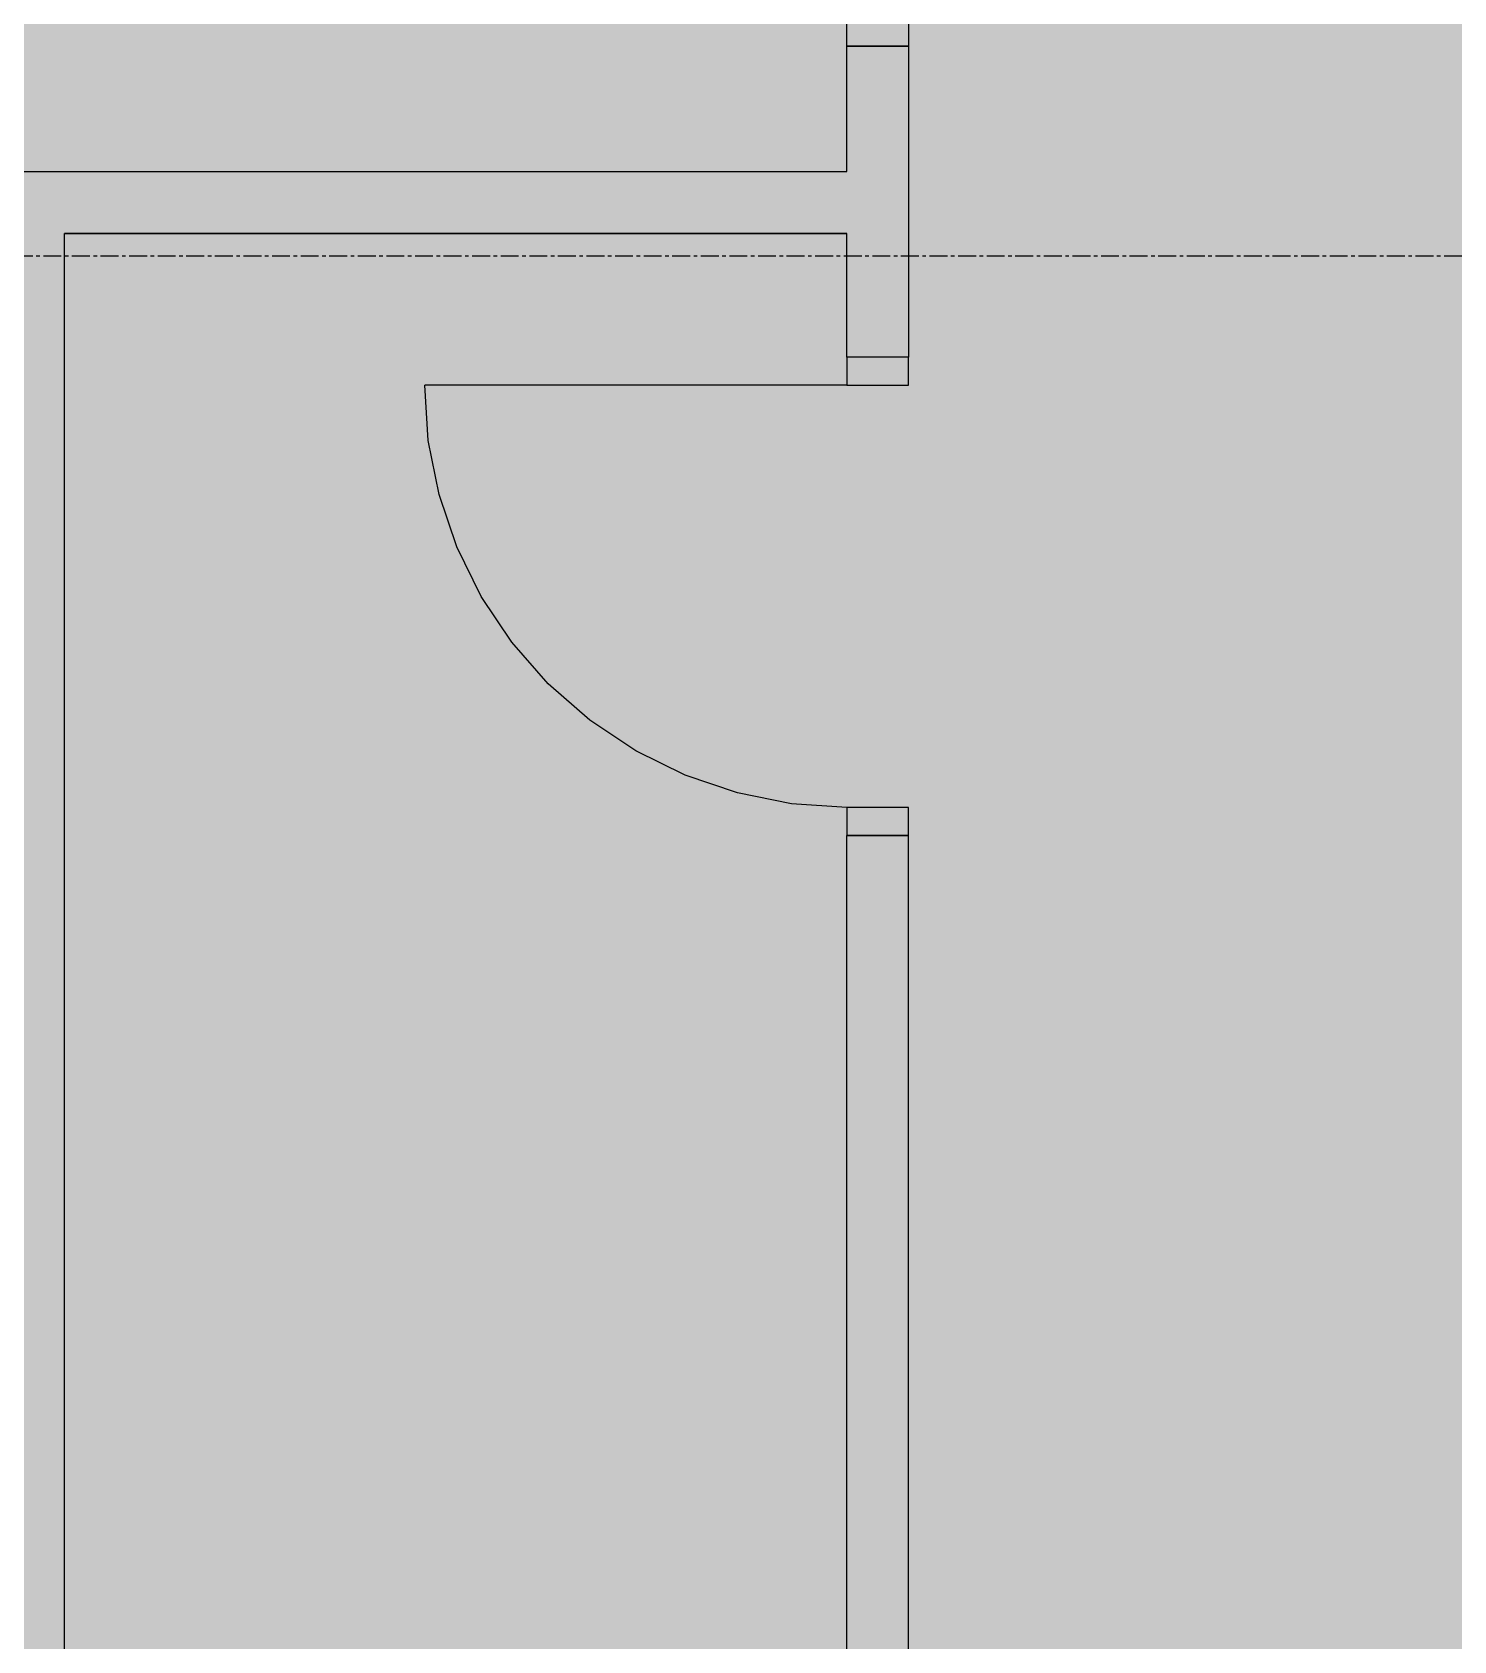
# Model space of a CAD drawing. Header units: millimetres. Extents: x -49883 to 71908, y -18440 to 67826.
# Drawn here: x 36610 to 39136, y 44815 to 47673 of the extents above; entities that cross this region are included whole.
import ezdxf

# ---------------------------------------------------------------- set-up
doc = ezdxf.new("R2010")
doc.units = ezdxf.units.MM
doc.linetypes.add('PCENTRE', pattern=[50.8, 31.75, -6.35, 6.35, -6.35])
doc.linetypes.add('PCENTRE2', pattern=[28.575, 19.05, -3.175, 3.175, -3.175])
for name, color, linetype in [('Boundaries_and_building_grids', 140, 'PCENTRE2'), ('Fourth Floor - Hatch', 1, 'Continuous'), ('Third Floor - Doors Windows and Openings', 1, 'Continuous'), ('Third Floor - Structural Members', 5, 'Continuous'), ('Third Floor - Walls', 3, 'Continuous')]:
    doc.layers.add(name, color=color, linetype=linetype)

msp = doc.modelspace()

# ---------------------------------------------------------------- hatches: boundary and pattern name
at = {"layer": 'Fourth Floor - Hatch', "linetype": 'Continuous'}
h = msp.add_hatch(dxfattribs=at)
h.set_pattern_fill('ANGLE', color=61, scale=45, style=0)
h.set_pattern_definition([(0, (0, 0), (0, 314.325), [228.6, -85.725]), (90, (0, 0), (-314.325, 2e-14), [228.6, -85.725])])
h.paths.add_polyline_path([(33617.2, 65175.7), (45317.2, 65175.7), (45317.2, 36985.7), (33617.2, 36985.7), (33617.2, 37025.7), (33127.2, 37025.7), (33127.2, 42525.7), (33617.2, 42525.7)])
h.paths.add_polyline_path([(36537.2, 44490.7), (38297.2, 44490.7), (38297.2, 41260.7), (36537.2, 41260.7)])

# ---------------------------------------------------------------- linework, layer by layer
at = {"layer": 'Boundaries_and_building_grids', "color": 140, "linetype": 'PCENTRE', "lineweight": -3}
msp.add_line((-49882.8, 47275.7), (47817.2, 47275.7), dxfattribs=at)
at = {"layer": 'Third Floor - Doors Windows and Openings'}
for p, q in [((37313.6, 46947.8, 10350), (37307.2, 47045.7, 10350)), ((37332.8, 46851.6, 10350), (37313.6, 46947.8, 10350)), ((37364.3, 46758.7, 10350), (37332.8, 46851.6, 10350)), ((37407.7, 46670.7, 10350), (37364.3, 46758.7, 10350)), ((37462.2, 46589.2, 10350), (37407.7, 46670.7, 10350)), ((37526.9, 46515.4, 10350), (37462.2, 46589.2, 10350)), ((37600.6, 46450.7, 10350), (37526.9, 46515.4, 10350)), ((37682.2, 46396.2, 10350), (37600.6, 46450.7, 10350)), ((37770.2, 46352.8, 10350), (37682.2, 46396.2, 10350)), ((37863.1, 46321.3, 10350), (37770.2, 46352.8, 10350)), ((37959.3, 46302.1, 10350), (37863.1, 46321.3, 10350)), ((38057.2, 46295.7, 10350), (37959.3, 46302.1, 10350))]:
    msp.add_line(p, q, dxfattribs=at)
at = {"layer": 'Third Floor - Doors Windows and Openings', "linetype": 'Continuous'}
msp.add_line((38057.2, 47045.7, 10350), (37307.2, 47045.7, 10350), dxfattribs=at)
at = {"layer": 'Third Floor - Doors Windows and Openings', "linetype": 'Continuous', "elevation": 10350}
for points in [[(38167.2, 47648.2), (38057.2, 47648.2), (38057.2, 47698.2), (38167.2, 47698.2), (38167.2, 47648.2)], [(38167.2, 47095.7), (38057.2, 47095.7), (38057.2, 47045.7), (38167.2, 47045.7), (38167.2, 47095.7)], [(38167.2, 46295.7), (38057.2, 46295.7), (38057.2, 46245.7), (38167.2, 46245.7), (38167.2, 46295.7)]]:
    msp.add_lwpolyline(points, dxfattribs=at)
at = {"layer": 'Third Floor - Structural Members', "color": 5, "linetype": 'Continuous'}
msp.add_line((36667.2, 47315.7, 10350), (38057.2, 47315.7, 10350), dxfattribs=at)
at = {"layer": 'Third Floor - Walls', "color": 3, "linetype": 'Continuous'}
for p, q in [((38057.2, 47648.2, 10350), (38167.2, 47648.2, 10350)), ((38057.2, 47425.7, 10350), (38057.2, 47648.2, 10350)), ((38167.2, 47648.2, 10350), (38167.2, 47095.7, 10350)), ((36557.2, 47425.7, 10350), (38057.2, 47425.7, 10350)), ((36667.2, 44330.7, 10350), (36667.2, 47315.7, 10350)), ((38057.2, 47315.7, 10350), (36667.2, 47315.7, 10350)), ((38057.2, 47095.7, 10350), (38057.2, 47315.7, 10350)), ((38167.2, 47095.7, 10350), (38057.2, 47095.7, 10350)), ((38057.2, 44330.7, 10350), (38057.2, 46245.7, 10350)), ((38167.2, 46245.7, 10350), (38057.2, 46245.7, 10350)), ((38167.2, 43978.2, 10350), (38167.2, 46245.7, 10350))]:
    msp.add_line(p, q, dxfattribs=at)

doc.saveas('drawing.dxf')
